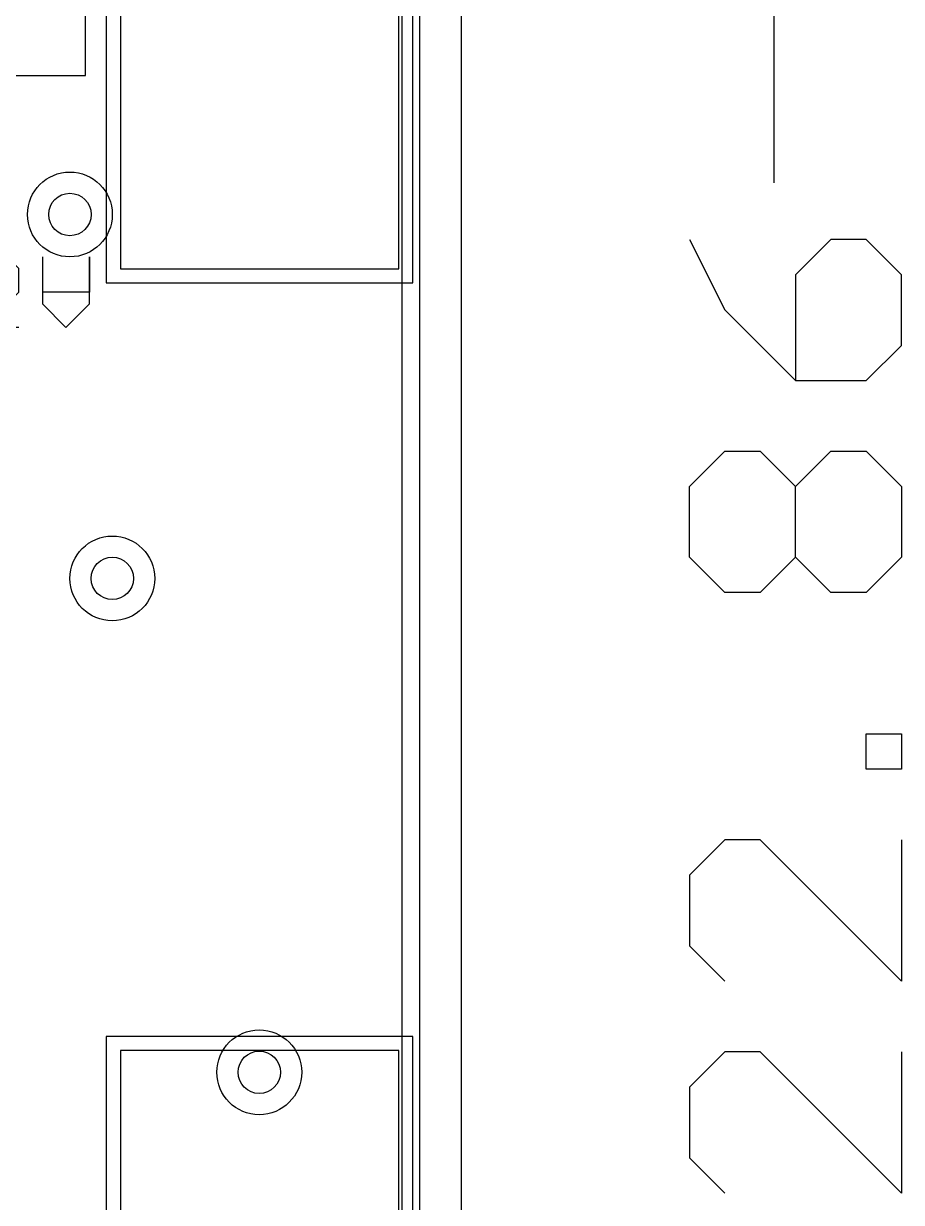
# Model space of a CAD drawing. Header units: millimetres. Extents: x 40.7 to 137.6, y 57.5 to 86.7.
# Drawn here: x 86.31 to 92.61, y 66.96 to 75.44 of the extents above; entities that cross this region are included whole.
import ezdxf

# ---------------------------------------------------------------- set-up
doc = ezdxf.new("R2010")
doc.units = ezdxf.units.MM
for name, color, linetype in [('BottomOverlay', 54, 'Continuous'), ('BottomPaste', 16, 'Continuous'), ('BottomSolder', 6, 'Continuous'), ('DrillDrawing', 1, 'Continuous'), ('Mechanical1', 6, 'Continuous'), ('Mechanical14', 56, 'Continuous'), ('Mechanical16', 56, 'Continuous'), ('MultiLayer', 9, 'Continuous'), ('TopOverlay', 2, 'Continuous'), ('TopPaste', 8, 'Continuous'), ('TopSolder', 216, 'Continuous'), ('ViaHoleLayer', 16, 'Continuous')]:
    doc.layers.add(name, color=color, linetype=linetype)

# ---------------------------------------------------------------- blocks, each defined once
blk = doc.blocks.new('NR3015_B_74')
at = {"layer": 'BottomOverlay'}
for p, q in [((-0.4318, 1.5494), (2.667, 1.5494)), ((-0.4318, -1.5494), (2.667, -1.5494))]:
    blk.add_line(p, q, dxfattribs=at)
at = {"layer": 'BottomPaste'}
for p, q in [((0.5, 1.35), (-0.5, 1.35)), ((-0.5, 1.35), (-0.5, -1.35)), ((0.5, -1.35), (0.5, 1.35)), ((2.7098, 1.35), (1.7098, 1.35)), ((1.7098, 1.35), (1.7098, -1.35)), ((2.7098, -1.35), (2.7098, 1.35)), ((-0.5, -1.35), (0.5, -1.35)), ((1.7098, -1.35), (2.7098, -1.35))]:
    blk.add_line(p, q, dxfattribs=at)
at = {"layer": 'BottomSolder'}
for p, q in [((0.6016, 1.4516), (-0.6016, 1.4516)), ((-0.6016, 1.4516), (-0.6016, -1.4516)), ((0.6016, -1.4516), (0.6016, 1.4516)), ((2.8114, 1.4516), (1.6082, 1.4516)), ((1.6082, 1.4516), (1.6082, -1.4516)), ((2.8114, -1.4516), (2.8114, 1.4516)), ((-0.6016, -1.4516), (0.6016, -1.4516)), ((1.6082, -1.4516), (2.8114, -1.4516))]:
    blk.add_line(p, q, dxfattribs=at)
at = {"layer": 'Mechanical14'}
for p, q in [((-0.6, -1.6), (-0.6, 1.6)), ((-0.6, 1.6), (2.8, 1.6)), ((2.8, -1.6), (2.8, 1.6)), ((0.7506, 0.2502), (1.0892, 0.2502)), ((1.0892, 0.2502), (1.0892, -0.0037)), ((1.597, 0.2502), (1.597, -0.2576)), ((0.8352, 0.081), (0.7506, -0.0037)), ((0.9199, 0.081), (0.8352, 0.081)), ((1.0892, -0.0037), (0.9199, 0.081)), ((0.7506, -0.0037), (0.7506, -0.173)), ((0.7506, -0.173), (0.8352, -0.2576)), ((1.0045, -0.2576), (1.0892, -0.173)), ((0.8352, -0.2576), (1.0045, -0.2576)), ((1.597, -0.2576), (1.2584, -0.2576)), ((-0.6, -1.6), (2.8, -1.6))]:
    blk.add_line(p, q, dxfattribs=at)
at = {"layer": 'Mechanical16'}
for p, q in [((-0.6, 1.6), (2.8, 1.6)), ((-0.6, -1.6), (-0.6, 1.6)), ((2.8, -1.6), (2.8, 1.6)), ((0.0846, 0.254), (-0.254, 0.254)), ((-0.254, 0.254), (0.0846, -0.0846)), ((0.2538, 0.254), (0.2538, 0.1694)), ((0.3385, 0.254), (0.2538, 0.254)), ((0.3385, 0.1694), (0.3385, 0.254)), ((1.0156, 0.254), (0.677, 0.254)), ((0.677, 0.254), (1.0156, -0.0846)), ((1.1849, 0.1694), (1.2695, 0.254)), ((1.2695, 0.254), (1.5234, 0.254)), ((1.5234, 0.254), (1.5234, -0.0846)), ((1.6927, -0.2538), (1.6927, 0.254)), ((1.6927, 0.254), (1.6927, 0.0001)), ((2.0313, -0.2538), (2.0313, 0.254)), ((2.7084, -0.2538), (2.7084, 0.254)), ((2.7084, 0.254), (2.9623, 0.254)), ((2.9623, 0.254), (3.0469, 0.1694)), ((3.2162, 0.1694), (3.3008, 0.254)), ((3.3008, 0.254), (3.4701, 0.254)), ((3.4701, 0.254), (3.5548, 0.1694)), ((3.724, 0.254), (3.724, -0.2538)), ((3.8933, 0.0847), (4.0626, 0.254)), ((4.4858, 0.254), (4.2319, 0.0001)), ((4.8244, 0.254), (4.7397, 0.1694)), ((4.9936, 0.254), (4.8244, 0.254)), ((5.0783, 0.1694), (4.9936, 0.254)), ((5.2475, 0.254), (5.2475, 0.1694)), ((5.3322, 0.254), (5.2475, 0.254)), ((5.3322, 0.1694), (5.3322, 0.254)), ((5.6707, 0.254), (5.84, 0.254)), ((5.84, 0.254), (5.7554, 0.254)), ((5.7554, 0.254), (5.7554, -0.2538)), ((6.0939, 0.254), (6.0939, -0.2538)), ((6.2632, 0.0847), (6.4325, 0.254)), ((7.1096, 0.254), (7.2789, 0.254)), ((7.2789, 0.254), (7.1943, 0.254)), ((7.1943, 0.254), (7.1943, -0.2538)), ((7.5328, 0.254), (7.5328, 0.1694)), ((7.6174, 0.254), (7.5328, 0.254)), ((7.6174, 0.1694), (7.6174, 0.254)), ((8.0406, 0.254), (7.956, 0.1694)), ((8.2099, 0.254), (8.0406, 0.254)), ((8.2946, 0.1694), (8.2099, 0.254)), ((8.4638, 0.254), (8.4638, -0.0846)), ((8.8024, -0.0846), (8.8024, 0.254)), ((8.8024, 0.254), (8.8024, 0.0001)), ((0.2538, 0.1694), (0.3385, 0.1694)), ((1.1849, -0.0846), (1.1849, 0.1694)), ((3.0469, 0.1694), (3.0469, -0.1692)), ((3.2162, -0.1692), (3.2162, 0.1694)), ((4.7397, 0.1694), (4.7397, -0.1692)), ((5.0783, -0.1692), (5.0783, 0.1694)), ((5.2475, 0.1694), (5.3322, 0.1694)), ((7.5328, 0.1694), (7.6174, 0.1694)), ((8.2946, 0.0001), (8.2946, 0.1694)), ((1.6927, 0.0001), (2.0313, 0.0001)), ((2.0313, 0.0001), (2.0313, -0.2538)), ((2.2005, 0.0001), (2.5391, 0.0001)), ((3.978, 0.0847), (3.724, 0.0847)), ((4.0626, 0.0001), (3.978, 0.0847)), ((4.0626, -0.1692), (4.0626, 0.0001)), ((4.2319, 0.0001), (4.4858, -0.2538)), ((6.3479, 0.0847), (6.0939, 0.0847)), ((6.4325, 0.0001), (6.3479, 0.0847)), ((6.4325, -0.1692), (6.4325, 0.0001)), ((6.6018, 0.0001), (6.9403, 0.0001)), ((7.956, -0.2538), (7.956, 0.0001)), ((7.956, 0.0001), (8.1253, -0.0846)), ((8.2099, -0.0846), (8.2946, 0.0001)), ((8.8024, 0.0001), (8.4638, 0.0001)), ((0.0846, -0.0846), (0.0846, -0.1692)), ((1.0156, -0.0846), (1.0156, -0.1692)), ((8.1253, -0.0846), (8.2099, -0.0846)), ((8.4638, -0.0846), (8.6331, -0.2538)), ((8.6331, -0.2538), (8.8024, -0.0846)), ((-0.1694, -0.2538), (-0.254, -0.1692)), ((0.0846, -0.1692), (-0.0001, -0.2538)), ((0.7617, -0.2538), (0.677, -0.1692)), ((1.0156, -0.1692), (0.931, -0.2538)), ((3.0469, -0.1692), (2.9623, -0.2538)), ((3.3008, -0.2538), (3.2162, -0.1692)), ((3.5548, -0.1692), (3.4701, -0.2538)), ((3.978, -0.2538), (4.0626, -0.1692)), ((4.7397, -0.1692), (4.8244, -0.2538)), ((4.9936, -0.2538), (5.0783, -0.1692)), ((5.7554, -0.2538), (5.6707, -0.1692)), ((6.3479, -0.2538), (6.4325, -0.1692)), ((7.1943, -0.2538), (7.1096, -0.1692)), ((-0.0001, -0.2538), (-0.1694, -0.2538)), ((0.931, -0.2538), (0.7617, -0.2538)), ((2.9623, -0.2538), (2.7084, -0.2538)), ((3.4701, -0.2538), (3.3008, -0.2538)), ((3.724, -0.2538), (3.978, -0.2538)), ((4.8244, -0.2538), (4.9936, -0.2538)), ((6.0939, -0.2538), (6.3479, -0.2538)), ((8.2946, -0.2538), (7.956, -0.2538)), ((-0.6, -1.6), (2.8, -1.6))]:
    blk.add_line(p, q, dxfattribs=at)
blk = doc.blocks.new('USB_MICRO_98')
at = {"layer": 'TopOverlay'}
for p, q in [((-3.6, 4.826), (-3.6, -4.9)), ((-0.9, -4.2), (-0.9, -4.9)), ((0.8, -4.2), (-0.9, -4.2))]:
    blk.add_line(p, q, dxfattribs=at)
at = {"layer": 'TopPaste'}
for p, q in [((-3.15, 4.81), (-3.15, 2.81)), ((-1.15, 2.81), (-1.15, 4.81)), ((-3.15, 2.81), (-1.15, 2.81)), ((-3.15, -2.81), (-3.15, -4.81)), ((-1.15, -2.81), (-3.15, -2.81)), ((-1.15, -4.81), (-1.15, -2.81))]:
    blk.add_line(p, q, dxfattribs=at)
at = {"layer": 'TopSolder'}
for p, q in [((-3.2516, 4.9116), (-3.2516, 2.7084)), ((-1.0484, 2.7084), (-1.0484, 4.9116)), ((-3.2516, 2.7084), (-1.0484, 2.7084)), ((-3.2516, -2.7084), (-3.2516, -4.9116)), ((-1.0484, -2.7084), (-3.2516, -2.7084)), ((-1.0484, -4.9116), (-1.0484, -2.7084))]:
    blk.add_line(p, q, dxfattribs=at)

msp = doc.modelspace()

# ---------------------------------------------------------------- linework, layer by layer
at = {"layer": 'DrillDrawing'}
for centre in [(86.6394, 74.0664), (86.9442, 71.4502), (88, 67.9)]:
    msp.add_circle(centre, 0.1524, dxfattribs=at)
at = {"layer": 'Mechanical1'}
msp.add_line((89.154, 59.054), (89.154, 82.746), dxfattribs=at)
at = {"layer": 'MultiLayer'}
for centre in [(86.6394, 74.0664), (86.9442, 71.4502), (88, 67.9)]:
    msp.add_circle(centre, 0.3048, dxfattribs=at)
at = {"layer": 'TopOverlay'}
for p, q in [((89.027, 58.166), (89.027, 83.6422)), ((91.7, 74.2939), (91.7, 82.296)), ((91.0906, 73.8875), (91.3446, 73.3797)), ((92.1063, 73.8875), (91.8524, 73.6336)), ((92.3602, 73.8875), (92.1063, 73.8875)), ((92.6142, 73.6336), (92.3602, 73.8875)), ((91.8524, 73.6336), (91.8524, 72.8718)), ((92.6142, 73.1257), (92.6142, 73.6336)), ((91.3446, 73.3797), (91.8524, 72.8718)), ((92.3602, 72.8718), (92.6142, 73.1257)), ((91.8524, 72.8718), (92.3602, 72.8718)), ((91.0906, 72.1101), (91.3446, 72.364)), ((91.3446, 72.364), (91.5985, 72.364)), ((91.5985, 72.364), (91.8524, 72.1101)), ((91.8524, 72.1101), (92.1063, 72.364)), ((92.1063, 72.364), (92.3602, 72.364)), ((92.3602, 72.364), (92.6142, 72.1101)), ((91.0906, 71.6022), (91.0906, 72.1101)), ((91.8524, 71.6022), (91.8524, 72.1101)), ((92.6142, 72.1101), (92.6142, 71.6022)), ((91.3446, 71.3483), (91.0906, 71.6022)), ((91.8524, 71.6022), (91.5985, 71.3483)), ((92.1063, 71.3483), (91.8524, 71.6022)), ((92.6142, 71.6022), (92.3602, 71.3483)), ((91.5985, 71.3483), (91.3446, 71.3483)), ((92.3602, 71.3483), (92.1063, 71.3483)), ((92.3602, 70.0787), (92.3602, 70.3326)), ((92.3602, 70.3326), (92.6142, 70.3326)), ((92.6142, 70.3326), (92.6142, 70.0787)), ((92.6142, 70.0787), (92.3602, 70.0787)), ((91.3446, 69.5709), (91.0906, 69.317)), ((91.5985, 69.5709), (91.3446, 69.5709)), ((92.6142, 68.5552), (91.5985, 69.5709)), ((92.6142, 69.5709), (92.6142, 68.5552)), ((91.0906, 69.317), (91.0906, 68.8091)), ((91.0906, 68.8091), (91.3446, 68.5552)), ((91.3446, 68.0474), (91.0906, 67.7935)), ((91.5985, 68.0474), (91.3446, 68.0474)), ((92.6142, 67.0317), (91.5985, 68.0474)), ((92.6142, 68.0474), (92.6142, 67.0317)), ((91.0906, 67.7935), (91.0906, 67.2856)), ((91.0906, 67.2856), (91.3446, 67.0317))]:
    msp.add_line(p, q, dxfattribs=at)
at = {"layer": 'ViaHoleLayer'}
for centre in [(86.6394, 74.0664), (86.9442, 71.4502), (88, 67.9)]:
    msp.add_circle(centre, 0.1524, dxfattribs=at)

# ---------------------------------------------------------------- block references
for name, p, rotation in [('USB_MICRO_98', (85.852, 70.866), 180), ('NR3015_B_74', (77.978, 73.5076), 360)]:
    msp.add_blockref(name, p, dxfattribs=dict(rotation=rotation))

doc.saveas('drawing.dxf')
